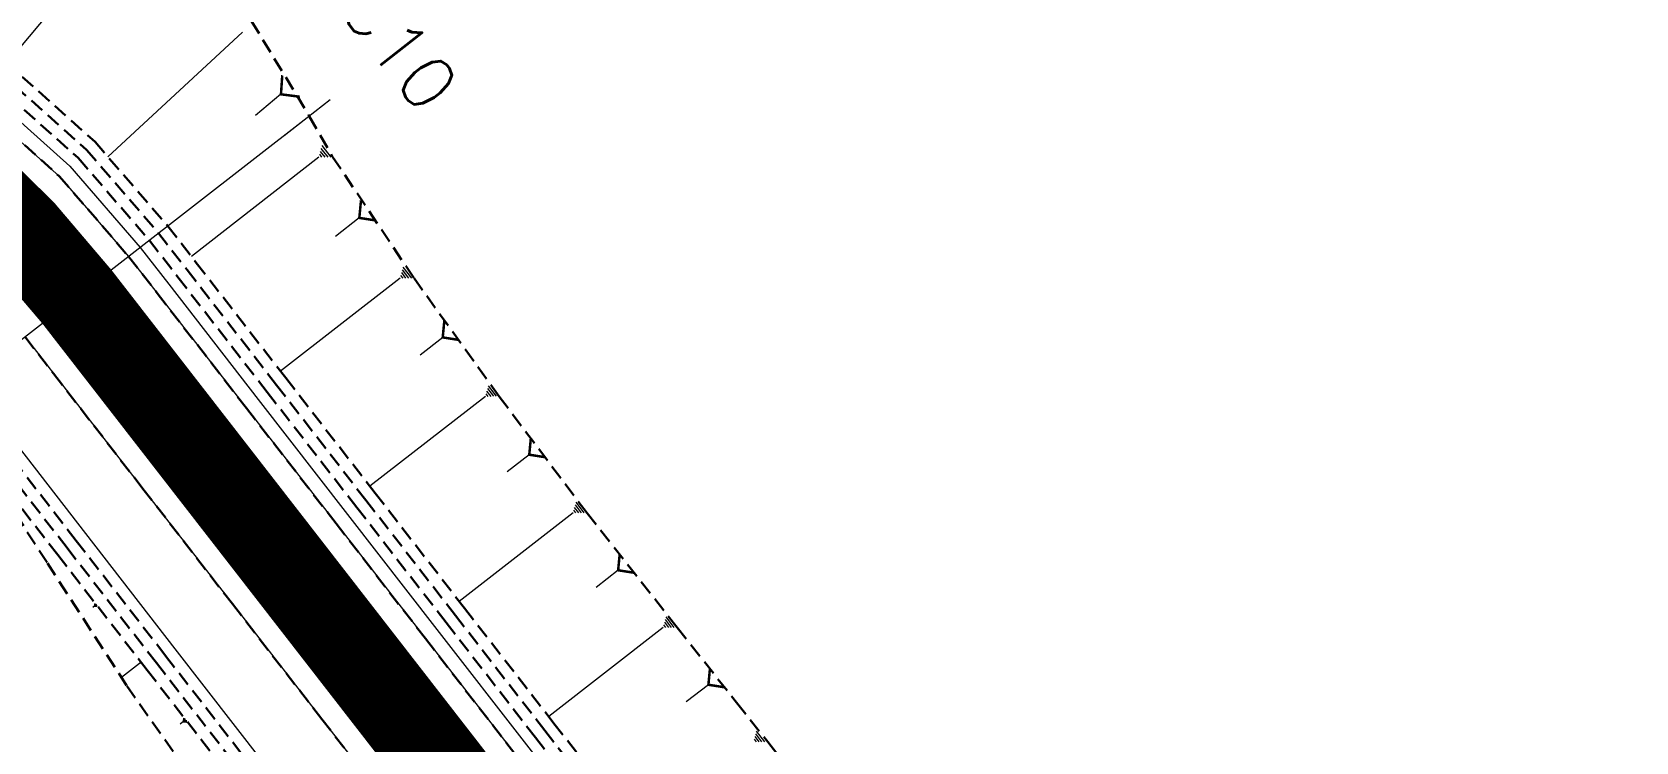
# Model space of a CAD drawing. Header units: metres. Extents: x 544752 to 548977, y 1840603 to 1844608.
# Drawn here: x 545266.3 to 545321.3, y 1844324.6 to 1844349 of the extents above; entities that cross this region are included whole.
import ezdxf

# ---------------------------------------------------------------- set-up
doc = ezdxf.new("R2010")
doc.units = ezdxf.units.M
doc.header["$MEASUREMENT"] = 0
for name, pattern in [('ACAD_ISO02W100', [15, 12, -3]), ('Anordnung Grundriss$0$GESTRICHELT', [0.75, 0.5, -0.25]), ('HIDDEN', [0.375, 0.25, -0.125])]:
    doc.linetypes.add(name, pattern=pattern)
doc.layers.add('C-ROAD', color=7, linetype='Continuous')
for name, color, linetype, lineweight in [('C-ROAD-CORR', 5, 'Continuous', 0), ('C-ROAD-SAMP', 150, 'HIDDEN', 0), ('C-ROAD-SAMP-TEXT', 11, 'Continuous', 0), ('C-TOPO-FEAT', 94, 'Continuous', 5)]:
    doc.layers.add(name, color=color, linetype=linetype, lineweight=lineweight)
doc.dimstyles.get("Standard").update_dxf_attribs({"dimtxt": 0.18, "dimasz": 0.18, "dimexe": 0.18, "dimexo": 0.0625, "dimgap": 0.09, "dimtad": 0, "dimtih": 1, "dimtoh": 1, "dimdec": 4, "dimzin": 0, "dimdsep": 46, "dimtxsty": 'Standard', "dimcen": 0.09, "dimadec": 0, "dimazin": 0, "dimtfac": 1, "dimtdec": 4, "dimtofl": 0, "dimtmove": 0, "dimatfit": 3, "dimfxl": 1, "dimtolj": 1, "dimtzin": 0, "dimarcsym": 0})

msp = doc.modelspace()

# ---------------------------------------------------------------- linework, layer by layer
at = {"layer": 'C-ROAD', "color": 3, "linetype": 'Continuous', "lineweight": 13}
msp.add_line((545262.3983711114, 1844346.923646139), (545267.8572778138, 1844339.896186349), dxfattribs=at)
at = {"layer": 'C-ROAD', "color": 1, "linetype": 'ACAD_ISO02W100', "lineweight": -3, "ltscale": 0.1, "const_width": 3, "flags": 128}
msp.add_lwpolyline([(545254.1242488666, 1844350.198360564, -0.1341724232749209), (545267.8572778138, 1844339.896186349)], format="xyb", dxfattribs=at)
at = {"layer": 'C-ROAD', "color": 1, "linetype": 'ACAD_ISO02W100', "lineweight": 60, "ltscale": 0.1, "const_width": 3, "flags": 128}
msp.add_lwpolyline([(545267.8572778138, 1844339.896186349), (545291.0254699364, 1844310.070884794)], dxfattribs=at)
at = {"layer": 'C-ROAD-CORR', "color": 160, "linetype": 'Continuous'}
for p, q in [((545269.994240474, 1844353.344073472, 808.3858367987425), (545265.4610650891, 1844347.90424231, 801.2871533578221)), ((545273.5376719175, 1844348.964453756, 807.7461982240982), (545268.9230272209, 1844344.695525768, 801.4544996604451)), ((545274.8593157019, 1844346.836255046, 807.4222618602794), (545273.9811642857, 1844346.11382654, 806.2838411878613)), ((545276.1600060437, 1844344.676943441, 807.1394968848381), (545271.7851633758, 1844341.278580636, 801.5998111429398)), ((545276.2653711833, 1844344.678727486, 807.2238010786244), (545276.1877955996, 1844344.778593507, 807.2238010786244)), ((545277.546517687, 1844342.598628727, 807.0358336712673), (545276.7298962208, 1844341.964279968, 806.0017790466001)), ((545278.9486442006, 1844340.529835678, 806.9494926311735), (545274.843738832, 1844337.341159243, 801.7516175373067)), ((545279.047508082, 1844340.531509644, 807.0285950730082), (545278.9747190805, 1844340.625213715, 807.0285950730082)), ((545279.1463719634, 1844340.533183609, 807.1076975148429), (545279.0007939604, 1844340.720591751, 807.1076975148429)), ((545279.2452358449, 1844340.534857574, 807.1867999566776), (545279.0268688403, 1844340.815969788, 807.1867999566776)), ((545279.3440997263, 1844340.53653154, 807.2659023985124), (545279.0529437202, 1844340.911347824, 807.2659023985124)), ((545280.407524703, 1844338.500161849, 806.9210371916575), (545279.6297284656, 1844337.895972395, 805.9361453787948)), ((545282.0648899004, 1844336.478882684, 807.0530381151743), (545281.9242670184, 1844336.659911909, 807.0530381151743)), ((545282.1603886959, 1844336.480499672, 807.1294481022986), (545281.9494543729, 1844336.752043509, 807.1294481022986)), ((545282.2558874914, 1844336.48211666, 807.2058580894229), (545281.9746417273, 1844336.84417511, 807.2058580894229)), ((545281.8738923095, 1844336.475648709, 806.9002181409257), (545277.9087079348, 1844333.395507064, 801.8792660718798)), ((545281.969391105, 1844336.477265697, 806.97662812805), (545281.8990796639, 1844336.567780309, 806.97662812805)), ((545283.3758876716, 1844334.47728481, 806.9125662192811), (545282.6169337209, 1844333.88773198, 805.9515336294115)), ((545285.2590395004, 1844332.488787556, 807.230505856934), (545284.9819156694, 1844332.845539683, 807.230505856934)), ((545284.8826428333, 1844332.482414399, 806.9293453622093), (545280.9755721319, 1844329.447415257, 801.9819802794937)), ((545284.9767420001, 1844332.484007688, 807.0046354858905), (545284.9074610423, 1844332.57319572, 807.0046354858905)), ((545285.0708411669, 1844332.485600978, 807.0799256095717), (545284.9322792513, 1844332.663977041, 807.0799256095717)), ((545285.1649403337, 1844332.487194267, 807.1552157332528), (545284.9570974603, 1844332.754758362, 807.1552157332528)), ((545286.4247162313, 1844330.514755065, 806.9796734978414), (545285.6692819227, 1844329.92793628, 806.0230976878488)), ((545268.4855481652, 1844329.301747635, 801.6995305705452), (545268.4015208127, 1844329.236475475, 801.6285969528077)), ((545287.9715177125, 1844328.5507385, 807.0344928662267), (545284.0427666923, 1844325.49889816, 802.0596748756424)), ((545288.0661390352, 1844328.552340631, 807.110200774485), (545287.9964736376, 1844328.642023566, 807.110200774485)), ((545288.1607603579, 1844328.553942761, 807.1859086827432), (545288.0214295628, 1844328.733308633, 807.1859086827432)), ((545288.2553816806, 1844328.555544891, 807.2616165910014), (545288.046385488, 1844328.824593699, 807.2616165910014)), ((545288.3500030033, 1844328.557147022, 807.3373244992596), (545288.0713414132, 1844328.915878765, 807.3373244992596)), ((545270.0050351617, 1844327.316431379, 801.7507237813873), (545269.3871841766, 1844326.836486849, 801.229150694441)), ((545270.0227836575, 1844327.316731897, 801.7601910026186), (545270.0097162433, 1844327.33355408, 801.7601910026186)), ((545270.0405321532, 1844327.317032415, 801.76965822385), (545270.0143973249, 1844327.350676781, 801.76965822385)), ((545270.058280649, 1844327.317332933, 801.7791254450814), (545270.0190784064, 1844327.367799482, 801.7791254450814)), ((545270.0760291447, 1844327.317633451, 801.7885926663128), (545270.023759488, 1844327.384922183, 801.7885926663128)), ((545289.5204992141, 1844326.588445172, 807.082946368931), (545288.7595493112, 1844325.997341893, 806.1193863857987)), ((545271.5302644736, 1844325.335575734, 801.795960482263), (545271.4009884438, 1844325.235154557, 801.6868291550986)), ((545291.1668964318, 1844324.629356251, 807.2067367484179), (545291.0966493717, 1844324.719787984, 807.2067367484179)), ((545291.2623077835, 1844324.630971758, 807.2830767704636), (545291.1218136632, 1844324.811835223, 807.2830767704636)), ((545291.357719135, 1844324.632587265, 807.3594167925093), (545291.1469779548, 1844324.903882463, 807.3594167925093)), ((545291.4531304867, 1844324.634202773, 807.4357568145549), (545291.1721422463, 1844324.995929702, 807.4357568145549))]:
    msp.add_line(p, q, dxfattribs=at)
at = {"layer": 'C-ROAD-CORR', "color": 5, "linetype": 'Anordnung Grundriss$0$GESTRICHELT', "lineweight": 30, "extrusion": (-0.5463783039061422, -0.4494888404522449, 0.7067039913072118), "const_width": 0.1, "elevation": -1126369.065080494}
msp.add_lwpolyline([(-1077888.903271644, 1126228.782920125), (-1077888.427698391, 1126228.148822455), (-1077887.95212514, 1126228.782920125)], dxfattribs=at)
at = {"layer": 'C-ROAD-CORR', "color": 5, "linetype": 'Anordnung Grundriss$0$GESTRICHELT', "lineweight": 30, "extrusion": (-0.5584217338573921, -0.4337800906446356, 0.7071067812685972), "const_width": 0.1, "elevation": -1103963.272062128}
msp.add_lwpolyline([(-1122023.964793553, 1105105.170091689), (-1122023.532229606, 1105104.593339758), (-1122023.099665658, 1105105.170091689)], dxfattribs=at)
at = {"layer": 'C-ROAD-CORR', "color": 5, "linetype": 'Anordnung Grundriss$0$GESTRICHELT', "lineweight": 30, "extrusion": (-0.5584217338268618, -0.4337800908468805, 0.7071067811686392), "const_width": 0.1, "elevation": -1103963.173407103}
msp.add_lwpolyline([(-1122018.952054531, 1105104.88135671), (-1122018.540056286, 1105104.332025717), (-1122018.128058042, 1105104.88135671)], dxfattribs=at)
at = {"layer": 'C-ROAD-CORR', "color": 5, "linetype": 'Anordnung Grundriss$0$GESTRICHELT', "lineweight": 30, "extrusion": (-0.5584217339062165, -0.4337800908287843, 0.7071067811170718), "const_width": 0.1, "elevation": -1103963.09196135}
msp.add_lwpolyline([(-1122013.944270822, 1105104.774462426), (-1122013.542253326, 1105104.238439098), (-1122013.140235831, 1105104.774462427)], dxfattribs=at)
at = {"layer": 'C-ROAD-CORR', "color": 5, "linetype": 'Anordnung Grundriss$0$GESTRICHELT', "lineweight": 30, "extrusion": (-0.5584217337529142, -0.4337800907710742, 0.7071067812735417), "const_width": 0.1, "elevation": -1103963.0279848}
msp.add_lwpolyline([(-1122008.942653016, 1105104.803392923), (-1122008.542499873, 1105104.269855398), (-1122008.14234673, 1105104.803392923)], dxfattribs=at)
at = {"layer": 'C-ROAD-CORR', "color": 5, "linetype": 'Anordnung Grundriss$0$GESTRICHELT', "lineweight": 30, "extrusion": (-0.4380620494226063, -0.3402850991806788, 0.8320502942318221), "const_width": 0.1, "elevation": -865792.1553015191}
msp.add_lwpolyline([(-1122018.639338016, 1300133.580587692), (-1122018.591494655, 1300133.516796544), (-1122018.543651294, 1300133.580587691)], dxfattribs=at)
at = {"layer": 'C-ROAD-CORR', "color": 5, "linetype": 'Anordnung Grundriss$0$GESTRICHELT', "lineweight": 30, "extrusion": (-0.5584217338011838, -0.4337800907601286, 0.7071067812421363), "const_width": 0.1, "elevation": -1103962.980563449}
msp.add_lwpolyline([(-1122003.945812015, 1105104.90581883), (-1122003.542737264, 1105104.368385829), (-1122003.139662514, 1105104.90581883)], dxfattribs=at)
at = {"layer": 'C-ROAD-CORR', "color": 5, "linetype": 'Anordnung Grundriss$0$GESTRICHELT', "lineweight": 30, "extrusion": (-0.4380620488169457, -0.3402850995271347, 0.8320502944090028), "const_width": 0.1, "elevation": -865792.0595210365}
msp.add_lwpolyline([(-1122013.66328489, 1300133.646009433), (-1122013.589677908, 1300133.547866791), (-1122013.516070927, 1300133.646009433)], dxfattribs=at)
at = {"layer": 'C-ROAD-CORR', "color": 92, "linetype": 'Anordnung Grundriss$0$GESTRICHELT', "lineweight": 30}
for points in [[(545255.2521154906, 1844343.994754211, 800.5249119693021), (545258.5914359468, 1844341.848916308, 800.7392848963211), (545258.779951682, 1844341.706221985, 800.7513396620271), (545261.9162736299, 1844338.905062835, 800.9527326089013), (545263.7901807277, 1844336.736879258, 801.0755747139661), (545264.768236793, 1844335.477790205, 801.1290908099246), (545267.8355252304, 1844331.529152257, 801.280414265097), (545270.9028136677, 1844327.580514309, 801.4067029744184), (545273.9701021049, 1844323.631876362, 801.5079569378889), (545277.0373905422, 1844319.683238414, 801.5841761555087), (545279.0519893123, 1844317.089768215, 801.6206157620458), (545280.1046789796, 1844315.734600466, 801.6368349911365), (545283.1719674169, 1844311.785962518, 801.6840939843581), (545284.1154230415, 1844310.571415938, 801.69863019896), (545286.2392558542, 1844307.837324571, 801.7348523619008), (545286.9583728502, 1844306.911577704, 801.7487030285105), (545289.877173786, 1844303.578324148, 801.7995180857962), (545294.2414611444, 1844299.780963502, 801.8787817041608), (545295.7685951401, 1844298.703373676, 801.9074844090535), (545299.1351761745, 1844296.695756016, 801.9726432169948)], [(545255.0608039014, 1844343.643471027, 800.5249119693021), (545258.3514001229, 1844341.528943179, 800.7392848963211), (545258.5371652131, 1844341.388330918, 800.7513396620271), (545261.6277248904, 1844338.628043657, 800.9527326089013), (545263.4742896919, 1844336.491496183, 801.0755747139661), (545264.4523457573, 1844335.23240713, 801.1290908099246), (545267.5196341947, 1844331.283769182, 801.280414265097), (545270.586922632, 1844327.335131234, 801.4067029744184), (545273.6542110692, 1844323.386493287, 801.5079569378889), (545276.7214995065, 1844319.437855339, 801.5841761555087), (545278.7360982766, 1844316.84438514, 801.6206157620458), (545279.7887879439, 1844315.489217391, 801.6368349911365), (545282.8560763812, 1844311.540579443, 801.6840939843581), (545283.7995320058, 1844310.326032863, 801.69863019896), (545285.9233648184, 1844307.591941496, 801.7348523619008), (545286.6424818145, 1844306.666194629, 801.7487030285105), (545289.5922399305, 1844303.297588155, 801.7995180857962), (545294.002815485, 1844299.45995221, 801.8787817041608), (545295.5461464613, 1844298.370933327, 801.9074844090535), (545298.9484338897, 1844296.342022615, 801.9726432169948)], [(545266.8468258538, 1844330.761133967, 801.3791143318583), (545269.5738170255, 1844326.548154268, 801.2181332955846), (545272.4607254707, 1844322.45939776, 801.1671153495193), (545275.4453537965, 1844318.446549721, 801.1735551371672), (545277.4770105617, 1844315.866330115, 801.224394641864), (545278.4869716953, 1844314.477970987, 801.2045435986062), (545280.8024213939, 1844309.945307281, 800.6171206681227), (545280.6795783445, 1844307.902463542, 799.7315163886053), (545279.7826795779, 1844302.821878227, 797.2177186719028), (545279.4123569494, 1844301.049858391, 796.3118938800169), (545278.2427232398, 1844292.115281176, 791.8442887408602), (545283.3449067827, 1844285.123596604, 790.6361222404641), (545286.4983484525, 1844284.849373474, 791.7278464378351), (545294.9866906072, 1844288.837557696, 796.981968397211), (545303.8102919832, 1844292.560706798, 800.9206472396303), (545306.0110355071, 1844291.130666295, 800.493083834599), (545308.6424778362, 1844289.597718348, 800.0484518615984), (545313.0395743415, 1844286.734534108, 799.1252307596886), (545317.4461673028, 1844283.905789068, 798.2404238978241), (545321.8237846219, 1844280.971962939, 797.2975463579644)], [(545267.2037431588, 1844331.038386107, 801.6804142650969), (545270.2710315961, 1844327.089748159, 801.8067029744184), (545273.3383200334, 1844323.141110212, 801.9079569378889), (545276.4056084707, 1844319.192472264, 801.9841761555086), (545278.4202072407, 1844316.599002065, 802.0206157620457), (545279.4728969081, 1844315.243834316, 802.0368349911365), (545282.5401853453, 1844311.295196368, 802.0840939843581), (545283.48364097, 1844310.080649788, 802.09863019896), (545285.6074737826, 1844307.346558421, 802.1348523619008), (545286.3265907787, 1844306.420811554, 802.1487030285105), (545289.3073060749, 1844303.016852161, 802.1995180857962), (545293.7641698256, 1844299.138940919, 802.2787817041608), (545295.3236977826, 1844298.038492979, 802.3074844090535), (545298.7616916047, 1844295.988289214, 802.3726432169948), (545304.5736179044, 1844294.773427025, 802.4811026242982), (545306.8232013495, 1844294.076011586, 802.5299302243851), (545309.6615329813, 1844293.293354283, 802.6041599260707), (545314.4816400271, 1844291.964231238, 802.7418151223126), (545319.3017470728, 1844290.635108194, 802.8940682130238), (545324.1218541187, 1844289.305985149, 803.0609191982043)]]:
    msp.add_polyline3d(points, dxfattribs=at)
at = {"layer": 'C-ROAD-CORR', "color": 1, "linetype": 'Anordnung Grundriss$0$GESTRICHELT', "lineweight": 30}
msp.add_polyline3d([(545254.8694923122, 1844343.292187842, 800.9249119693021), (545258.111364299, 1844341.20897005, 801.1392848963211), (545258.2943787442, 1844341.070439851, 801.1513396620271), (545261.3391761507, 1844338.351024479, 801.3527326089013), (545263.158398656, 1844336.246113108, 801.4755747139661), (545264.1364547214, 1844334.987024055, 801.5290908099246), (545267.2037431588, 1844331.038386107, 801.6804142650969), (545270.2710315961, 1844327.089748159, 801.8067029744184), (545273.3383200334, 1844323.141110212, 801.9079569378889), (545276.4056084707, 1844319.192472264, 801.9841761555086), (545278.4202072407, 1844316.599002065, 802.0206157620457), (545279.4728969081, 1844315.243834316, 802.0368349911365), (545282.5401853453, 1844311.295196368, 802.0840939843581), (545283.48364097, 1844310.080649788, 802.09863019896), (545285.6074737826, 1844307.346558421, 802.1348523619008), (545286.3265907787, 1844306.420811554, 802.1487030285105), (545289.3073060749, 1844303.016852161, 802.1995180857962), (545293.7641698256, 1844299.138940919, 802.2787817041608), (545295.3236977826, 1844298.038492979, 802.3074844090535), (545298.7616916047, 1844295.988289214, 802.3726432169948)], dxfattribs=at)
at = {"layer": 'C-ROAD-CORR', "color": 150, "linetype": 'Anordnung Grundriss$0$GESTRICHELT', "lineweight": 30}
msp.add_polyline3d([(545265.6313386518, 1844342.47168475, 801.5202326089013), (545267.8572778138, 1844339.896186349, 801.6430747139661), (545268.8353338792, 1844338.637097295, 801.6965908099246), (545271.9026223166, 1844334.688459347, 801.847914265097), (545274.9699107539, 1844330.7398214, 801.9742029744184), (545278.0371991912, 1844326.791183452, 802.0754569378889), (545281.1044876284, 1844322.842545504, 802.1516761555087), (545283.1190863985, 1844320.249075306, 802.1881157620458), (545284.1717760658, 1844318.893907556, 802.2043349911365), (545287.2390645031, 1844314.945269609, 802.2515939843581), (545288.1825201277, 1844313.730723029, 802.26613019896), (545290.3063529404, 1844310.996631661, 802.3023523619008), (545291.0254699364, 1844310.070884794, 802.3162030285105), (545293.5456971767, 1844307.192800062, 802.3670180857962), (545297.314024009, 1844303.913983879, 802.4462817041608), (545298.6326218785, 1844302.983543163, 802.4749844090535), (545301.5394830918, 1844301.250073555, 802.5401432169948), (545306.1226520994, 1844299.263749181, 802.6486026242982), (545308.0858682417, 1844298.655113279, 802.6974302243851), (545310.9241998735, 1844297.872455976, 802.7716599260707), (545315.7443069193, 1844296.543332932, 802.9093151223126), (545320.564413965, 1844295.214209887, 803.0615682130239), (545325.3845210108, 1844293.885086843, 803.2284191982043)], dxfattribs=at)
msp.add_polyline3d([(545265.6313386518, 1844342.47168475, 801.5202326089013), (545267.8572778138, 1844339.896186349, 801.6430747139661), (545268.8353338792, 1844338.637097295, 801.6965908099246), (545271.9026223166, 1844334.688459347, 801.847914265097), (545274.9699107539, 1844330.7398214, 801.9742029744184), (545278.0371991912, 1844326.791183452, 802.0754569378889), (545281.1044876284, 1844322.842545504, 802.1516761555087), (545283.1190863985, 1844320.249075306, 802.1881157620458), (545284.1717760658, 1844318.893907556, 802.2043349911365), (545287.2390645031, 1844314.945269609, 802.2515939843581), (545288.1825201277, 1844313.730723029, 802.26613019896), (545290.3063529404, 1844310.996631661, 802.3023523619008), (545291.0254699364, 1844310.070884794, 802.3162030285105), (545293.5456971767, 1844307.192800062, 802.3670180857962), (545297.314024009, 1844303.913983879, 802.4462817041608), (545298.6326218785, 1844302.983543163, 802.4749844090535), (545301.5394830918, 1844301.250073555, 802.5401432169948), (545306.1226520994, 1844299.263749181, 802.6486026242982), (545308.0858682417, 1844298.655113279, 802.6974302243851), (545310.9241998735, 1844297.872455976, 802.7716599260707), (545315.7443069193, 1844296.543332932, 802.9093151223126), (545320.564413965, 1844295.214209887, 803.0615682130239), (545325.3845210108, 1844293.885086843, 803.2284191982043)], dxfattribs=at)
at = {"layer": 'C-ROAD-CORR', "color": 5, "linetype": 'Anordnung Grundriss$0$GESTRICHELT', "lineweight": 30}
msp.add_polyline3d([(545266.0803907374, 1844338.515906552, 801.5755747139661), (545267.0584468028, 1844337.256817498, 801.6290908099246), (545270.1257352402, 1844333.308179551, 801.780414265097), (545273.1930236774, 1844329.359541603, 801.9067029744184), (545276.2603121147, 1844325.410903655, 802.0079569378889), (545279.327600552, 1844321.462265707, 802.0841761555087), (545281.3421993221, 1844318.868795509, 802.1206157620458), (545282.3948889894, 1844317.513627759, 802.1368349911365), (545285.4621774267, 1844313.564989812, 802.1840939843581), (545286.4056330513, 1844312.350443232, 802.19863019896), (545288.529465864, 1844309.616351864, 802.2348523619008), (545289.24858286, 1844308.690604998, 802.2487030285105), (545291.942944239, 1844305.6136601, 802.2995180857962), (545295.971642175, 1844302.108295365, 802.3787817041608), (545297.3813480608, 1844301.113566203, 802.4074844090535), (545300.4890577396, 1844299.260323174, 802.4726432169948), (545305.3888990596, 1844297.136754476, 802.5811026242982), (545307.4877628718, 1844296.486065109, 802.6299302243851), (545310.3260945035, 1844295.703407806, 802.7041599260707), (545315.1462015493, 1844294.374284761, 802.8418151223126), (545319.966308595, 1844293.045161717, 802.9940682130239), (545324.7864156408, 1844291.716038672, 803.1609191982043)], dxfattribs=at)
at = {"layer": 'C-ROAD-CORR', "color": 160, "linetype": 'Anordnung Grundriss$0$GESTRICHELT', "lineweight": 30}
msp.add_polyline3d([(545266.0803907374, 1844338.515906552, 801.4255747139662), (545267.0584468028, 1844337.256817498, 801.4790908099246), (545270.1257352402, 1844333.308179551, 801.630414265097), (545273.1930236774, 1844329.359541603, 801.7567029744184), (545276.2603121147, 1844325.410903655, 801.857956937889), (545279.327600552, 1844321.462265707, 801.9341761555087), (545281.3421993221, 1844318.868795509, 801.9706157620458), (545282.3948889894, 1844317.513627759, 801.9868349911366), (545285.4621774267, 1844313.564989812, 802.0340939843582), (545286.4056330513, 1844312.350443232, 802.04863019896), (545288.529465864, 1844309.616351864, 802.0848523619009), (545289.24858286, 1844308.690604998, 802.0987030285105), (545291.942944239, 1844305.6136601, 802.1495180857962), (545295.971642175, 1844302.108295365, 802.2287817041608), (545297.3813480608, 1844301.113566203, 802.2574844090535), (545300.4890577396, 1844299.260323174, 802.3226432169948), (545305.3888990596, 1844297.136754476, 802.4311026242982), (545307.4877628718, 1844296.486065109, 802.4799302243852), (545310.3260945035, 1844295.703407806, 802.5541599260707), (545315.1462015493, 1844294.374284761, 802.6918151223126), (545319.966308595, 1844293.045161717, 802.8440682130239), (545324.7864156408, 1844291.716038672, 803.0109191982043)], dxfattribs=at)
at = {"layer": 'C-ROAD-CORR', "color": 11, "linetype": 'Anordnung Grundriss$0$GESTRICHELT', "lineweight": 30}
for points in [[(545264.1232191238, 1844334.976742688, 801.5458505101192), (545266.8468258538, 1844330.761133967, 801.3791143318583), (545269.5738170255, 1844326.548154268, 801.2181332955846), (545272.4607254707, 1844322.45939776, 801.1671153495193), (545275.4453537965, 1844318.446549721, 801.1735551371672), (545277.4770105617, 1844315.866330115, 801.224394641864), (545278.4869716953, 1844314.477970987, 801.2045435986062), (545280.8024213939, 1844309.945307281, 800.6171206681227), (545280.6795783445, 1844307.902463542, 799.7315163886053), (545279.7826795779, 1844302.821878227, 797.2177186719028), (545279.4123569494, 1844301.049858391, 796.3118938800169), (545278.2427232398, 1844292.115281176, 791.8442887408602), (545283.3449067827, 1844285.123596604, 790.6361222404641)], [(545267.2037431588, 1844331.038386107, 801.6804142650969), (545270.2710315961, 1844327.089748159, 801.8067029744184), (545273.3383200334, 1844323.141110212, 801.9079569378889), (545276.4056084707, 1844319.192472264, 801.9841761555086), (545278.4202072407, 1844316.599002065, 802.0206157620457), (545279.4728969081, 1844315.243834316, 802.0368349911365), (545282.5401853453, 1844311.295196368, 802.0840939843581), (545283.48364097, 1844310.080649788, 802.09863019896), (545285.6074737826, 1844307.346558421, 802.1348523619008), (545286.3265907787, 1844306.420811554, 802.1487030285105), (545289.3073060749, 1844303.016852161, 802.1995180857962), (545293.7641698256, 1844299.138940919, 802.2787817041608), (545295.3236977826, 1844298.038492979, 802.3074844090535), (545298.7616916047, 1844295.988289214, 802.3726432169948), (545304.5736179044, 1844294.773427025, 802.4811026242982), (545306.8232013495, 1844294.076011586, 802.5299302243851), (545309.6615329813, 1844293.293354283, 802.6041599260707), (545314.4816400271, 1844291.964231238, 802.7418151223126), (545319.3017470728, 1844290.635108194, 802.8940682130238), (545324.1218541187, 1844289.305985149, 803.0609191982043)]]:
    msp.add_polyline3d(points, dxfattribs=at)
at = {"layer": 'C-ROAD-SAMP-TEXT', "color": 1, "linetype": 'Continuous', "lineweight": -3}
msp.add_line((545267.0675502243, 1844339.282728662), (545268.6470054033, 1844340.509644036), dxfattribs=at)
at = {"layer": 'C-TOPO-FEAT', "color": 94, "linetype": 'Continuous', "lineweight": 0, "ltscale": 2}
for points in [[(545265.6313386518, 1844342.47168475, 801.3702326089013), (545267.8572778138, 1844339.896186349, 801.4930747139662), (545268.8353338792, 1844338.637097295, 801.5465908099246), (545271.9026223166, 1844334.688459347, 801.697914265097), (545274.9699107539, 1844330.7398214, 801.8242029744184), (545278.0371991912, 1844326.791183452, 801.925456937889), (545281.1044876284, 1844322.842545504, 802.0016761555087), (545283.1190863985, 1844320.249075306, 802.0381157620458), (545284.1717760658, 1844318.893907556, 802.0543349911366), (545287.2390645031, 1844314.945269609, 802.1015939843581), (545288.1825201277, 1844313.730723029, 802.11613019896), (545290.3063529404, 1844310.996631661, 802.1523523619009), (545291.0254699364, 1844310.070884794, 802.1662030285105), (545293.5456971767, 1844307.192800062, 802.2170180857962), (545297.314024009, 1844303.913983879, 802.2962817041608), (545298.6326218785, 1844302.983543163, 802.3249844090535), (545301.5394830918, 1844301.250073555, 802.3901432169948), (545306.1226520994, 1844299.263749181, 802.4986026242982), (545308.0858682417, 1844298.655113279, 802.5474302243852), (545310.9241998735, 1844297.872455976, 802.6216599260707), (545315.7443069193, 1844296.543332932, 802.7593151223126), (545320.564413965, 1844295.214209887, 802.9115682130239), (545325.3845210108, 1844293.885086843, 803.0784191982043)], [(545265.6313386518, 1844342.47168475, 801.3702326089013), (545267.8572778138, 1844339.896186349, 801.4930747139662), (545268.8353338792, 1844338.637097295, 801.5465908099246), (545271.9026223166, 1844334.688459347, 801.697914265097), (545274.9699107539, 1844330.7398214, 801.8242029744184), (545278.0371991912, 1844326.791183452, 801.925456937889), (545281.1044876284, 1844322.842545504, 802.0016761555087), (545283.1190863985, 1844320.249075306, 802.0381157620458), (545284.1717760658, 1844318.893907556, 802.0543349911366), (545287.2390645031, 1844314.945269609, 802.1015939843581), (545288.1825201277, 1844313.730723029, 802.11613019896), (545290.3063529404, 1844310.996631661, 802.1523523619009), (545291.0254699364, 1844310.070884794, 802.1662030285105), (545293.5456971767, 1844307.192800062, 802.2170180857962), (545297.314024009, 1844303.913983879, 802.2962817041608), (545298.6326218785, 1844302.983543163, 802.3249844090535), (545301.5394830918, 1844301.250073555, 802.3901432169948), (545306.1226520994, 1844299.263749181, 802.4986026242982), (545308.0858682417, 1844298.655113279, 802.5474302243852), (545310.9241998735, 1844297.872455976, 802.6216599260707), (545315.7443069193, 1844296.543332932, 802.7593151223126), (545320.564413965, 1844295.214209887, 802.9115682130239), (545325.3845210108, 1844293.885086843, 803.0784191982043)], [(545265.6313386518, 1844342.47168475, 801.0702326089013), (545267.8572778138, 1844339.896186349, 801.1930747139661), (545268.8353338792, 1844338.637097295, 801.2465908099246), (545271.9026223166, 1844334.688459347, 801.3979142650969), (545274.9699107539, 1844330.7398214, 801.5242029744184), (545278.0371991912, 1844326.791183452, 801.6254569378889), (545281.1044876284, 1844322.842545504, 801.7016761555086), (545283.1190863985, 1844320.249075306, 801.7381157620457), (545284.1717760658, 1844318.893907556, 801.7543349911365), (545287.2390645031, 1844314.945269609, 801.8015939843581), (545288.1825201277, 1844313.730723029, 801.81613019896), (545290.3063529404, 1844310.996631661, 801.8523523619008), (545291.0254699364, 1844310.070884794, 801.8662030285104), (545293.5456971767, 1844307.192800062, 801.9170180857961), (545297.314024009, 1844303.913983879, 801.9962817041608), (545298.6326218785, 1844302.983543163, 802.0249844090534), (545301.5394830918, 1844301.250073555, 802.0901432169948), (545306.1226520994, 1844299.263749181, 802.1986026242981), (545308.0858682417, 1844298.655113279, 802.2474302243851), (545310.9241998735, 1844297.872455976, 802.3216599260707), (545315.7443069193, 1844296.543332932, 802.4593151223125), (545320.564413965, 1844295.214209887, 802.6115682130238), (545325.3845210108, 1844293.885086843, 802.7784191982042)], [(545265.6313386518, 1844342.47168475, 801.0702326089013), (545267.8572778138, 1844339.896186349, 801.1930747139661), (545268.8353338792, 1844338.637097295, 801.2465908099246), (545271.9026223166, 1844334.688459347, 801.3979142650969), (545274.9699107539, 1844330.7398214, 801.5242029744184), (545278.0371991912, 1844326.791183452, 801.6254569378889), (545281.1044876284, 1844322.842545504, 801.7016761555086), (545283.1190863985, 1844320.249075306, 801.7381157620457), (545284.1717760658, 1844318.893907556, 801.7543349911365), (545287.2390645031, 1844314.945269609, 801.8015939843581), (545288.1825201277, 1844313.730723029, 801.81613019896), (545290.3063529404, 1844310.996631661, 801.8523523619008), (545291.0254699364, 1844310.070884794, 801.8662030285104), (545293.5456971767, 1844307.192800062, 801.9170180857961), (545297.314024009, 1844303.913983879, 801.9962817041608), (545298.6326218785, 1844302.983543163, 802.0249844090534), (545301.5394830918, 1844301.250073555, 802.0901432169948), (545306.1226520994, 1844299.263749181, 802.1986026242981), (545308.0858682417, 1844298.655113279, 802.2474302243851), (545310.9241998735, 1844297.872455976, 802.3216599260707), (545315.7443069193, 1844296.543332932, 802.4593151223125), (545320.564413965, 1844295.214209887, 802.6115682130238), (545325.3845210108, 1844293.885086843, 802.7784191982042)], [(545266.0803907374, 1844338.515906552, 801.1255747139661), (545267.0584468028, 1844337.256817498, 801.1790908099246), (545270.1257352402, 1844333.308179551, 801.3304142650969), (545273.1930236774, 1844329.359541603, 801.4567029744184), (545276.2603121147, 1844325.410903655, 801.5579569378889), (545279.327600552, 1844321.462265707, 801.6341761555086), (545281.3421993221, 1844318.868795509, 801.6706157620457), (545282.3948889894, 1844317.513627759, 801.6868349911365), (545285.4621774267, 1844313.564989812, 801.7340939843581), (545286.4056330513, 1844312.350443232, 801.74863019896), (545288.529465864, 1844309.616351864, 801.7848523619008), (545289.24858286, 1844308.690604998, 801.7987030285104), (545291.942944239, 1844305.6136601, 801.8495180857961), (545295.971642175, 1844302.108295365, 801.9287817041608), (545297.3813480608, 1844301.113566203, 801.9574844090534), (545300.4890577396, 1844299.260323174, 802.0226432169948), (545305.3888990596, 1844297.136754476, 802.1311026242981), (545307.4877628718, 1844296.486065109, 802.1799302243851), (545310.3260945035, 1844295.703407806, 802.2541599260707), (545315.1462015493, 1844294.374284761, 802.3918151223126), (545319.966308595, 1844293.045161717, 802.5440682130238), (545324.7864156408, 1844291.716038672, 802.7109191982042)], [(545265.0841278288, 1844335.72317328, 801.5290908099246), (545268.1514162662, 1844331.774535332, 801.6804142650969), (545271.2187047035, 1844327.825897384, 801.8067029744184), (545274.2859931408, 1844323.877259437, 801.9079569378889), (545277.353281578, 1844319.928621489, 801.9841761555086), (545279.3678803481, 1844317.33515129, 802.0206157620457), (545280.4205700154, 1844315.979983541, 802.0368349911365), (545283.4878584527, 1844312.031345593, 802.0840939843581), (545284.4313140773, 1844310.816799013, 802.09863019896), (545286.55514689, 1844308.082707646, 802.1348523619008), (545287.274263886, 1844307.156960779, 802.1487030285105), (545290.1621076417, 1844303.859060141, 802.1995180857962), (545294.4801068038, 1844300.101974793, 802.2787817041608), (545295.9910438188, 1844299.035814025, 802.3074844090535), (545299.3219184594, 1844297.049489417, 802.3726432169948), (545304.5736179044, 1844294.773427025, 802.4811026242982), (545306.8232013495, 1844294.076011586, 802.5299302243851), (545309.6615329813, 1844293.293354283, 802.6041599260707), (545314.4816400271, 1844291.964231238, 802.7418151223126), (545319.3017470728, 1844290.635108194, 802.8940682130238), (545324.1218541187, 1844289.305985149, 803.0609191982043)]]:
    msp.add_polyline3d(points, dxfattribs=at)

# ---------------------------------------------------------------- texts
at = {"layer": 'C-ROAD-SAMP-TEXT', "color": 1, "linetype": 'Continuous', "lineweight": 13, "insert": (545278.9134640675, 1844348.484593973), "char_height": 1.8, "width": 4.415142857142857, "attachment_point": 5, "rotation": 307.8399384002505, "bg_fill": 3, "box_fill_scale": 1.416666666666667, "bg_fill_color": 256, "bg_fill_true_color": 13158600, "bg_fill_transparency": 0}
msp.add_mtext('{\\Fsimplex.shx|c0;C10}', dxfattribs=at)

# ---------------------------------------------------------------- next in the draw order: linework, layer by layer
at = {"layer": 'C-ROAD-CORR', "color": 160, "linetype": 'Continuous'}
for p, q in [((545276.3707363227, 1844344.680511531, 807.3081052724108), (545276.2155851555, 1844344.880243574, 807.3081052724108)), ((545276.4761014623, 1844344.682295576, 807.3924094661971), (545276.2433747114, 1844344.98189364, 807.3924094661971)), ((545276.5814666018, 1844344.684079621, 807.4767136599835), (545276.2711642672, 1844345.083543707, 807.4767136599835))]:
    msp.add_line(p, q, dxfattribs=at)
at = {"layer": 'C-ROAD-CORR', "color": 11, "linetype": 'Anordnung Grundriss$0$GESTRICHELT', "lineweight": 30}
msp.add_polyline3d([(545273.4628477488, 1844349.990269703, 808.3391433612235), (545275.8312604855, 1844346.090348784, 807.7027053918233), (545276.6316862502, 1844344.693277122, 807.531295446264), (545279.4232713971, 1844340.530473802, 807.3335070126764), (545282.3478293548, 1844336.470963306, 807.2790619075828), (545285.357591755, 1844332.47763933, 807.3074729846173), (545288.4532831403, 1844328.551064695, 807.4196577026681), (545290.4900547925, 1844325.974818315, 807.4841739301042), (545291.5565742161, 1844324.630393473, 807.5179052184332), (545294.6339850209, 1844320.689618546, 807.5779817549203), (545295.5763956583, 1844319.474260223, 807.5911947445156), (545297.6529907038, 1844316.70347472, 807.567601639809), (545298.3511840082, 1844315.761474401, 807.5549574846999), (545300.1438365037, 1844313.693730582, 807.5922142488683), (545302.9493781512, 1844311.494311616, 807.8543407082033), (545303.8926869538, 1844310.844492831, 807.8959628421453), (545305.8434683863, 1844309.402824593, 807.721734218754), (545308.941992113, 1844307.436418945, 807.256402455751), (545310.3305609549, 1844306.795562884, 807.1041924864384), (545313.0844267907, 1844305.706587683, 806.860672088791), (545317.7872659203, 1844303.952188806, 806.5571795798559), (545322.5825840211, 1844302.533167864, 806.6161796606476)], dxfattribs=at)
at = {"layer": 'C-ROAD-CORR', "color": 1, "linetype": 'Anordnung Grundriss$0$GESTRICHELT', "lineweight": 30}
for points in [[(545273.4628477488, 1844349.990269703, 808.3391433612235), (545275.8312604855, 1844346.090348784, 807.7027053918233), (545276.6316862502, 1844344.693277122, 807.531295446264), (545279.4232713971, 1844340.530473802, 807.3335070126764), (545282.3478293548, 1844336.470963306, 807.2790619075828), (545285.357591755, 1844332.47763933, 807.3074729846173), (545288.4532831403, 1844328.551064695, 807.4196577026681), (545290.4900547925, 1844325.974818315, 807.4841739301042), (545291.5565742161, 1844324.630393473, 807.5179052184332), (545294.6339850209, 1844320.689618546, 807.5779817549203), (545295.5763956583, 1844319.474260223, 807.5911947445156), (545297.6529907038, 1844316.70347472, 807.567601639809), (545298.3511840082, 1844315.761474401, 807.5549574846999), (545300.1438365037, 1844313.693730582, 807.5922142488683), (545302.9493781512, 1844311.494311616, 807.8543407082033), (545303.8926869538, 1844310.844492831, 807.8959628421453), (545305.8434683863, 1844309.402824593, 807.721734218754), (545308.941992113, 1844307.436418945, 807.256402455751), (545310.3305609549, 1844306.795562884, 807.1041924864384), (545313.0844267907, 1844305.706587683, 806.860672088791), (545317.7872659203, 1844303.952188806, 806.5571795798559), (545322.5825840211, 1844302.533167864, 806.6161796606476)], [(545264.3033438489, 1844348.938243761, 801.2313396620272), (545268.480757455, 1844345.207249131, 801.4327326089013), (545270.9767017926, 1844342.319344214, 801.5555747139662), (545271.954757858, 1844341.060255161, 801.6090908099246), (545275.0220462953, 1844337.111617213, 801.760414265097), (545278.0893347326, 1844333.162979265, 801.8867029744184), (545281.1566231699, 1844329.214341317, 801.987956937889), (545284.2239116072, 1844325.26570337, 802.0641761555087), (545286.2385103772, 1844322.672233171, 802.1006157620458), (545287.2912000446, 1844321.317065422, 802.1168349911366), (545290.3584884818, 1844317.368427474, 802.1640939843581), (545291.3019441065, 1844316.153880894, 802.17863019896), (545293.4257769191, 1844313.419789526, 802.2148523619009), (545294.1448939152, 1844312.49404266, 802.2287030285105), (545296.3594190006, 1844309.965067996, 802.2795180857962), (545299.6706498956, 1844307.083970383, 802.3587817041608), (545300.8293025809, 1844306.266391605, 802.3874844090535), (545303.3835631546, 1844304.743190891, 802.4526432169948), (545307.4107963246, 1844302.997806553, 802.5611026242982), (545309.1358754468, 1844302.462997845, 802.6099302243852), (545311.9742070786, 1844301.680340543, 802.6841599260707), (545316.7943141244, 1844300.351217498, 802.8218151223126), (545321.6144211701, 1844299.022094454, 802.9740682130239)]]:
    msp.add_polyline3d(points, dxfattribs=at)
at = {"layer": 'C-ROAD-CORR', "color": 92, "linetype": 'Anordnung Grundriss$0$GESTRICHELT', "lineweight": 30}
for points in [[(545263.8177709111, 1844348.302461627, 800.8313396620272), (545267.9036599759, 1844344.653210775, 801.0327326089014), (545270.3449197209, 1844341.828578064, 801.1555747139662), (545271.3229757863, 1844340.569489011, 801.2090908099246), (545274.3902642237, 1844336.620851063, 801.360414265097), (545277.457552661, 1844332.672213115, 801.4867029744184), (545280.5248410982, 1844328.723575167, 801.587956937889), (545283.5921295355, 1844324.77493722, 801.6641761555087), (545285.6067283056, 1844322.181467021, 801.7006157620458), (545286.6594179729, 1844320.826299272, 801.7168349911366), (545289.7267064102, 1844316.877661324, 801.7640939843582), (545290.6701620348, 1844315.663114744, 801.7786301989601), (545292.7939948475, 1844312.929023376, 801.8148523619009), (545293.5131118435, 1844312.00327651, 801.8287030285105), (545295.7895512894, 1844309.403596009, 801.8795180857962), (545299.1933585767, 1844306.4419478, 801.9587817041609), (545300.3844052234, 1844305.601510908, 801.9874844090535), (545303.0100785849, 1844304.035724089, 802.0526432169949), (545307.149906355, 1844302.241541768, 802.1611026242982), (545308.9232157597, 1844301.691780718, 802.2099302243852), (545311.7615473914, 1844300.909123415, 802.2841599260707), (545316.5816544372, 1844299.580000371, 802.4218151223126), (545321.4017614829, 1844298.250877326, 802.5740682130239)], [(545264.06055738, 1844348.620352694, 800.8313396620272), (545268.1922087154, 1844344.930229953, 801.0327326089014), (545270.6608107567, 1844342.073961139, 801.1555747139662), (545271.6388668221, 1844340.814872086, 801.2090908099246), (545274.7061552595, 1844336.866234138, 801.360414265097), (545277.7734436968, 1844332.91759619, 801.4867029744184), (545280.8407321341, 1844328.968958242, 801.587956937889), (545283.9080205713, 1844325.020320295, 801.6641761555087), (545285.9226193414, 1844322.426850096, 801.7006157620458), (545286.9753090087, 1844321.071682347, 801.7168349911366), (545290.042597446, 1844317.123044399, 801.7640939843582), (545290.9860530706, 1844315.908497819, 801.7786301989601), (545293.1098858833, 1844313.174406451, 801.8148523619009), (545293.8290028793, 1844312.248659585, 801.8287030285105), (545296.074485145, 1844309.684332003, 801.8795180857962), (545299.4320042362, 1844306.762959091, 801.9587817041609), (545300.6068539021, 1844305.933951257, 801.9874844090535), (545303.1968208697, 1844304.38945749, 802.0526432169949), (545307.2803513397, 1844302.61967416, 802.1611026242982), (545309.0295456033, 1844302.077389282, 802.2099302243852), (545311.867877235, 1844301.294731979, 802.2841599260707), (545316.6879842809, 1844299.965608935, 802.4218151223126), (545321.5080913266, 1844298.63648589, 802.5740682130239)]]:
    msp.add_polyline3d(points, dxfattribs=at)
at = {"layer": 'C-ROAD-CORR', "color": 5, "linetype": 'Anordnung Grundriss$0$GESTRICHELT', "lineweight": 30}
msp.add_polyline3d([(545263.2715013562, 1844347.587206726, 801.2513396620271), (545267.2544253118, 1844344.029917625, 801.4527326089013), (545269.6341648903, 1844341.276466145, 801.5755747139661), (545270.6122209557, 1844340.017377092, 801.6290908099246), (545273.679509393, 1844336.068739144, 801.780414265097), (545276.7467978303, 1844332.120101196, 801.9067029744184), (545279.8140862676, 1844328.171463249, 802.0079569378889), (545282.8813747049, 1844324.222825301, 802.0841761555087), (545284.895973475, 1844321.629355103, 802.1206157620458), (545285.9486631423, 1844320.274187353, 802.1368349911365), (545289.0159515796, 1844316.325549406, 802.1840939843581), (545289.9594072042, 1844315.111002825, 802.19863019896), (545292.0832400168, 1844312.376911458, 802.2348523619008), (545292.8023570129, 1844311.451164591, 802.2487030285105), (545295.1484501144, 1844308.771940024, 802.2995180857962), (545298.6564058431, 1844305.719672394, 802.3787817041608), (545299.8838956963, 1844304.853520124, 802.4074844090535), (545302.589908444, 1844303.239823936, 802.4726432169948), (545306.8564051391, 1844301.390743886, 802.5811026242982), (545308.6839736117, 1844300.82416145, 802.6299302243851), (545311.5223052434, 1844300.041504147, 802.7041599260707), (545316.3424122892, 1844298.712381103, 802.8418151223126), (545321.1625193349, 1844297.383258058, 802.9940682130239), (545325.9826263807, 1844296.054135014, 803.1609191982043)], dxfattribs=at)
at = {"layer": 'C-ROAD-CORR', "color": 160, "linetype": 'Anordnung Grundriss$0$GESTRICHELT', "lineweight": 30}
msp.add_polyline3d([(545263.2715013562, 1844347.587206726, 801.1013396620272), (545267.2544253118, 1844344.029917625, 801.3027326089014), (545269.6341648903, 1844341.276466145, 801.4255747139662), (545270.6122209557, 1844340.017377092, 801.4790908099246), (545273.679509393, 1844336.068739144, 801.630414265097), (545276.7467978303, 1844332.120101196, 801.7567029744184), (545279.8140862676, 1844328.171463249, 801.857956937889), (545282.8813747049, 1844324.222825301, 801.9341761555087), (545284.895973475, 1844321.629355103, 801.9706157620458), (545285.9486631423, 1844320.274187353, 801.9868349911366), (545289.0159515796, 1844316.325549406, 802.0340939843582), (545289.9594072042, 1844315.111002825, 802.04863019896), (545292.0832400168, 1844312.376911458, 802.0848523619009), (545292.8023570129, 1844311.451164591, 802.0987030285105), (545295.1484501144, 1844308.771940024, 802.1495180857962), (545298.6564058431, 1844305.719672394, 802.2287817041608), (545299.8838956963, 1844304.853520124, 802.2574844090535), (545302.589908444, 1844303.239823936, 802.3226432169948), (545306.8564051391, 1844301.390743886, 802.4311026242982), (545308.6839736117, 1844300.82416145, 802.4799302243852), (545311.5223052434, 1844300.041504147, 802.5541599260707), (545316.3424122892, 1844298.712381103, 802.6918151223126), (545321.1625193349, 1844297.383258058, 802.8440682130239), (545325.9826263807, 1844296.054135014, 803.0109191982043)], dxfattribs=at)
at = {"layer": 'C-ROAD-SAMP', "color": 1, "linetype": 'Continuous', "lineweight": 13}
msp.add_lwpolyline([(545275.7545537093, 1844346.030763224), (545267.8572778138, 1844339.896186349), (545259.9600019184, 1844333.761609474)], dxfattribs=at)
at = {"layer": 'C-ROAD-SAMP-TEXT', "color": 4, "linetype": 'Continuous', "lineweight": 9}
msp.add_line((545276.5442812989, 1844346.644220911), (545274.9648261198, 1844345.417305536), dxfattribs=at)
at = {"layer": 'C-TOPO-FEAT', "color": 94, "linetype": 'Continuous', "lineweight": 0, "ltscale": 2}
for points in [[(545263.5749844422, 1844347.98457056, 801.2313396620272), (545267.6151112362, 1844344.376191598, 801.4327326089013), (545270.0290286851, 1844341.583194989, 801.5555747139662), (545271.0070847505, 1844340.324105936, 801.6090908099246), (545274.0743731878, 1844336.375467988, 801.760414265097), (545277.1416616251, 1844332.42683004, 801.8867029744184), (545280.2089500624, 1844328.478192092, 801.987956937889), (545283.2762384997, 1844324.529554145, 802.0641761555087), (545285.2908372697, 1844321.936083946, 802.1006157620458), (545286.3435269371, 1844320.580916197, 802.1168349911366), (545289.4108153743, 1844316.632278249, 802.1640939843581), (545290.354270999, 1844315.417731669, 802.17863019896), (545292.4781038116, 1844312.683640301, 802.2148523619009), (545293.1972208077, 1844311.757893435, 802.2287030285105), (545295.5046174339, 1844309.122860016, 802.2795180857962), (545298.9547129173, 1844306.120936508, 802.3587817041608), (545300.1619565447, 1844305.26907056, 802.3874844090535), (545302.8233363001, 1844303.681990688, 802.4526432169948), (545307.0194613701, 1844301.863409376, 802.5611026242982), (545308.8168859162, 1844301.306172154, 802.6099302243852), (545311.6552175479, 1844300.523514852, 802.6841599260707), (545316.4753245937, 1844299.194391807, 802.8218151223126), (545321.2954316394, 1844297.865268763, 802.9740682130239), (545326.1155386852, 1844296.536145718, 803.1409191982043)], [(545263.2715013562, 1844347.587206726, 800.8013396620271), (545267.2544253118, 1844344.029917625, 801.0027326089013), (545269.6341648903, 1844341.276466145, 801.1255747139661), (545270.6122209557, 1844340.017377092, 801.1790908099246), (545273.679509393, 1844336.068739144, 801.3304142650969), (545276.7467978303, 1844332.120101196, 801.4567029744184), (545279.8140862676, 1844328.171463249, 801.5579569378889), (545282.8813747049, 1844324.222825301, 801.6341761555086), (545284.895973475, 1844321.629355103, 801.6706157620457), (545285.9486631423, 1844320.274187353, 801.6868349911365), (545289.0159515796, 1844316.325549406, 801.7340939843581), (545289.9594072042, 1844315.111002825, 801.74863019896), (545292.0832400168, 1844312.376911458, 801.7848523619008), (545292.8023570129, 1844311.451164591, 801.7987030285104), (545295.1484501144, 1844308.771940024, 801.8495180857961), (545298.6564058431, 1844305.719672394, 801.9287817041608), (545299.8838956963, 1844304.853520124, 801.9574844090534), (545302.589908444, 1844303.239823936, 802.0226432169948), (545306.8564051391, 1844301.390743886, 802.1311026242981), (545308.6839736117, 1844300.82416145, 802.1799302243851), (545311.5223052434, 1844300.041504147, 802.2541599260707), (545316.3424122892, 1844298.712381103, 802.3918151223126), (545321.1625193349, 1844297.383258058, 802.5440682130238), (545325.9826263807, 1844296.054135014, 802.7109191982042)]]:
    msp.add_polyline3d(points, dxfattribs=at)

# ---------------------------------------------------------------- next in the draw order: leaders
msp.add_leader([(545406.6634685152, 1844316.111282839), (545234.1588323391, 1844544.604260705), (544798.9612056455, 1844544.604260705)], dimstyle='Standard', override={"dimgap": 0.09, "dimtad": 0})

doc.saveas('drawing.dxf')
